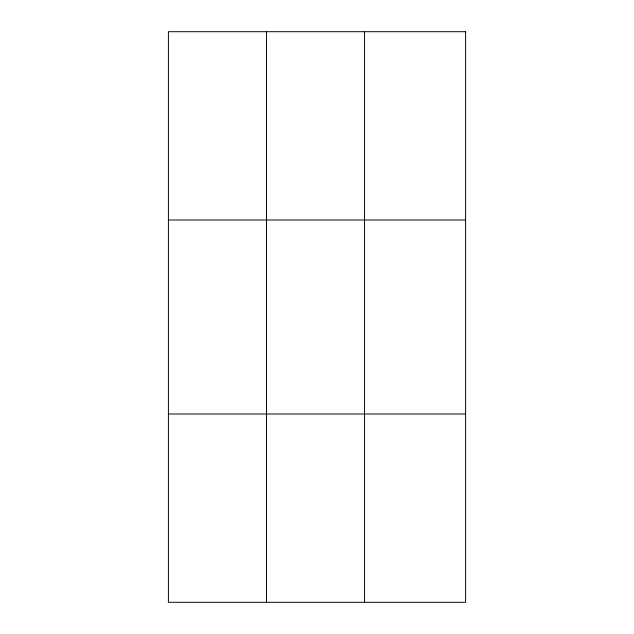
<?xml version="1.0" encoding="UTF-8"?>
<svg xmlns="http://www.w3.org/2000/svg" width="634" height="634" viewBox="0 0 634 634"><rect width="100%" height="100%" fill="white"/><g stroke="black" fill="none" stroke-linecap="round" stroke-linejoin="round"><path stroke-width="0.95" d="M266.478 602.3L266.478 31.7M364.55 602.3L364.55 31.7M168.406 219.998L465.594 219.998M168.406 414.002L465.594 414.002M465.594 31.7L465.594 602.3L168.406 602.3L168.406 31.7L465.594 31.7"/></g></svg>
